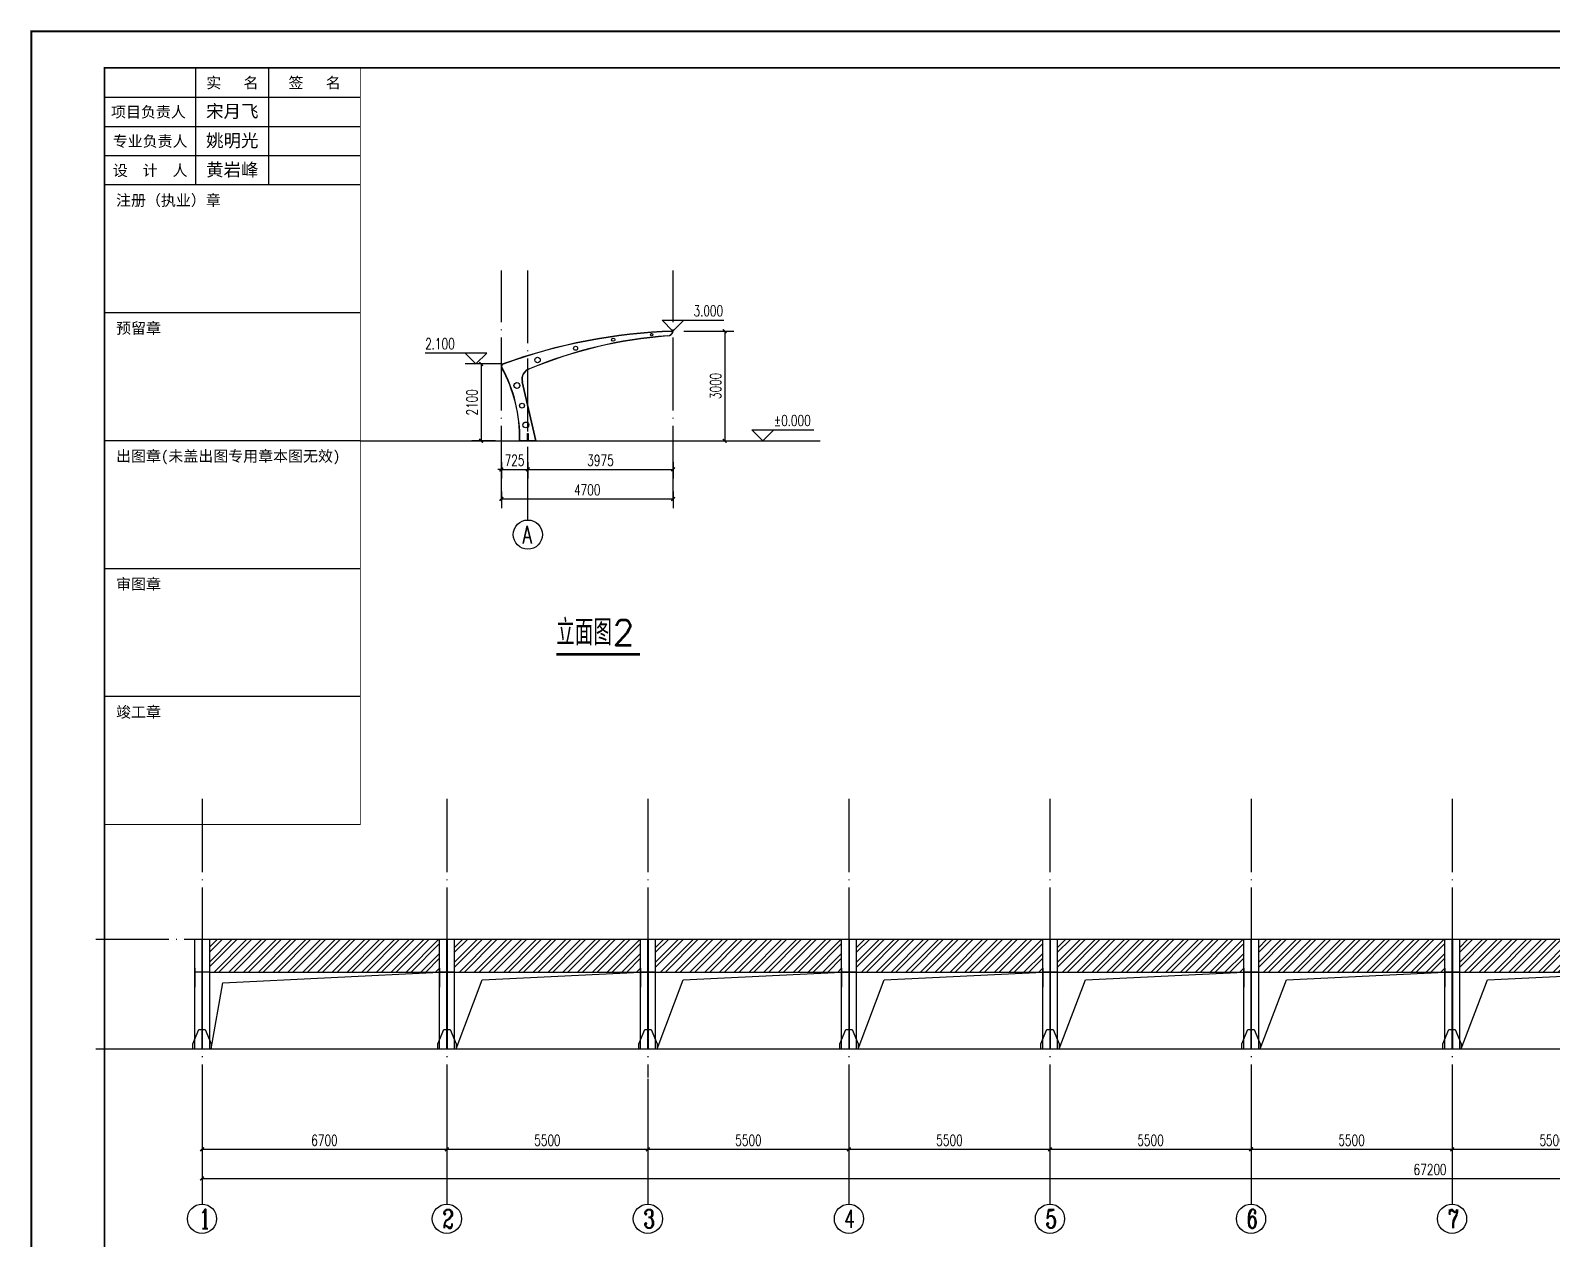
# Model space of a CAD drawing. Header units: millimetres. Extents: x -145765 to 32960, y 14307 to 133157.
# Drawn here: x -51190 to -9546, y 100079 to 133157 of the extents above; entities that cross this region are included whole.
import ezdxf
from ezdxf.enums import TextEntityAlignment as Align

# ---------------------------------------------------------------- set-up
doc = ezdxf.new("R2010")
doc.units = ezdxf.units.MM
doc.header["$LTSCALE"] = 1000
doc.linetypes.add('DOTE', pattern=[2.42, 2, -0.2, 0.02, -0.2])
for name, color, linetype in [('0-cxFrame', 155, 'Continuous'), ('A-AXIS-D', 1, 'Continuous'), ('A-AXIS-DOTE', 14, 'DOTE'), ('A-AXIS-DP', 126, 'Continuous'), ('A-AXIS-ELEV', 4, 'Continuous'), ('A-AXIS-SYMB', 3, 'Continuous'), ('A-HATCH-2', 251, 'Continuous'), ('A-LIN-V', 9, 'Continuous'), ('A-SFCE', 30, 'Continuous'), ('qianming', 155, 'Continuous')]:
    doc.layers.add(name, color=color, linetype=linetype)
doc.layers.add('0-cxText', color=131, linetype='Continuous', lineweight=25)
doc.styles.add('_TCH_AXIS', font='COMPLEX', dxfattribs={"bigfont": 'GBCBIG'})
doc.styles.add('_TCH_DIM', font='SIMPLEX', dxfattribs={"bigfont": 'GBCBIG'})
doc.styles.add('_TCH_DIM_T3', font='SIMPLEX', dxfattribs={"width": 0.705882, "bigfont": 'GBCBIG'})
doc.styles.add('cx_biaoti', font='')
doc.styles.add('cx_tuming', font='')
doc.styles.add('cx_tuqian1', font='')
doc.styles.get("Standard").update_dxf_attribs({"font": 'txt', "bigfont": 'gbcbig.shx'})
doc.styles.add('图框宋体', font='', dxfattribs={"width": 0.75})
doc.styles.add('黑体', font='@TSSDENG', dxfattribs={"width": 0.9, "bigfont": '@TSSDCHN'})
doc.styles.get('cx_biaoti').set_extended_font_data('SimSun')
doc.styles.get('cx_tuming').set_extended_font_data('SimHei')
doc.styles.get('cx_tuqian1').set_extended_font_data('SimSun')
doc.styles.get('图框宋体').set_extended_font_data('SimSun')
doc.dimstyles.new('_TCH_ARCH-100', dxfattribs={"dimscale": 100, "dimtxt": 2.975, "dimasz": 1, "dimexe": 2.5, "dimexo": 3, "dimgap": 1, "dimtad": 1, "dimdec": 0, "dimzin": 0, "dimdsep": 46, "dimtxsty": '_TCH_DIM_T3', "dimblk": 'ARCHTICK', "dimcen": 0.09, "dimclrt": 7, "dimazin": 2, "dimtfac": 1, "dimtdec": 0, "dimtix": 1, "dimtmove": 2, "dimatfit": 3, "dimfxl": 0, "dimtolj": 1, "dimtzin": 0, "dimarcsym": 0})

# ---------------------------------------------------------------- blocks, each defined once
blk = doc.blocks.new('B4')
at = {"layer": 'A-SFCE'}
for p, q in [((-61996, 87878), (-61996, 87895)), ((-61996, 87895), (-61596, 87895)), ((-61996, 84895), (-61996, 87878)), ((-61804, 87895), (-61804, 84895)), ((-61788, 87895), (-61788, 84895)), ((-61596, 87895), (-61596, 84895)), ((-61996, 87103, 0), (-61996, 86581, 0)), ((-61596, 86995), (-61996, 86995)), ((-62046, 85028), (-61884, 85428)), ((-61884, 85428), (-61804, 85428)), ((-61788, 85428), (-61708, 85428)), ((-61708, 85428), (-61546, 85028)), ((-62046, 84895), (-62046, 85028)), ((-61546, 85028), (-61546, 84895))]:
    blk.add_line(p, q, dxfattribs=at)
blk = doc.blocks.new('_ArchTick')
at = {"color": 0, "linetype": 'ByBlock', "const_width": 0.4}
blk.add_lwpolyline([(-0.5, -0.5), (0.5, 0.5)], dxfattribs=at)
blk = doc.blocks.new('3212')
at = {"layer": 'A-HATCH-2'}
h = blk.add_hatch(dxfattribs=at)
h.set_pattern_fill('ANSI32', color=256, scale=60)
h.set_pattern_definition([(45, (0, 0), (-202.05576, 202.05576), []), (45, (134.7, 0), (-202.05576, 202.05576), [])])
h.paths.add_polyline_path([(-39996, 108279), (-39996, 108296), (-46296, 108296), (-46296, 107396), (-39996, 107396)])
h = blk.add_hatch(dxfattribs=at)
h.set_pattern_fill('ANSI32', color=256, scale=60)
h.set_pattern_definition([(45, (5500, 1e-11), (-202.05576, 202.05576), []), (45, (5634.7, 1e-11), (-202.05576, 202.05576), [])])
h.paths.add_polyline_path([(-34496, 108279), (-34496, 108296), (-39596, 108296), (-39596, 107396), (-34496, 107396)])
h = blk.add_hatch(dxfattribs=at)
h.set_pattern_fill('ANSI32', color=256, scale=60)
h.set_pattern_definition([(45, (11000, 1e-11), (-202.05576, 202.05576), []), (45, (11134.7, 1e-11), (-202.05576, 202.05576), [])])
h.paths.add_polyline_path([(-28996, 108279), (-28996, 108296), (-34096, 108296), (-34096, 107396), (-28996, 107396)])
h = blk.add_hatch(dxfattribs=at)
h.set_pattern_fill('ANSI32', color=256, scale=60)
h.set_pattern_definition([(45, (16500, 1e-11), (-202.05576, 202.05576), []), (45, (16634.7, 1e-11), (-202.05576, 202.05576), [])])
h.paths.add_polyline_path([(-23496, 108279), (-23496, 108296), (-28596, 108296), (-28596, 107396), (-23496, 107396)])
h = blk.add_hatch(dxfattribs=at)
h.set_pattern_fill('ANSI32', color=256, scale=60)
h.set_pattern_definition([(45, (22000, 1e-11), (-202.05576, 202.05576), []), (45, (22134.7, 1e-11), (-202.05576, 202.05576), [])])
h.paths.add_polyline_path([(-17996, 108279), (-17996, 108296), (-23096, 108296), (-23096, 107396), (-17996, 107396)])
h = blk.add_hatch(dxfattribs=at)
h.set_pattern_fill('ANSI32', color=256, scale=60)
h.set_pattern_definition([(45, (27500, 1e-11), (-202.05576, 202.05576), []), (45, (27634.7, 1e-11), (-202.05576, 202.05576), [])])
h.paths.add_polyline_path([(-12496, 108279), (-12496, 108296), (-17596, 108296), (-17596, 107396), (-12496, 107396)])
h = blk.add_hatch(dxfattribs=at)
h.set_pattern_fill('ANSI32', color=256, scale=60)
h.set_pattern_definition([(45, (33000, 1e-11), (-202.05576, 202.05576), []), (45, (33134.7, 1e-11), (-202.05576, 202.05576), [])])
h.paths.add_polyline_path([(-6996, 108279), (-6996, 108296), (-12096, 108296), (-12096, 107396), (-6996, 107396)])
blk = doc.blocks.new('zjcx_lan_xinxi(Dragon)')
for p, q in [((7000, -3200), (0, -3200)), ((7000, -6700), (0, -6700)), ((7000, -10200), (0, -10200)), ((7000, -13700), (0, -13700)), ((7000, -17200), (0, -17200))]:
    blk.add_line(p, q)
at = {"const_width": 25}
blk.add_lwpolyline([(0, -20700), (7000, -20700), (7000, 0), (0, 0)], close=True, dxfattribs=at)
for points in [[(2500, -3200), (2500, 0)], [(4500, -3200), (4500, 0)], [(0, -800), (7000, -800)], [(0, -1600), (7000, -1600)], [(0, -2400), (7000, -2400)]]:
    blk.add_lwpolyline(points)
for points in [[(7000, -3200), (7000, 0)], [(0, -3200), (7000, -3200)], [(0, -20700), (7000, -20700), (7000, -3200)], [(0, -20700), (7000, -20700)]]:
    blk.add_lwpolyline(points, dxfattribs=at)
at = {"style": '图框宋体'}
for s, p in [('实   名', (3500, -400)), ('签   名', (5750, -400)), ('项目负责人', (1204, -1200)), ('专业负责人', (1250, -2000)), ('设  计  人', (1250, -2800))]:
    blk.add_text(s, height=300, dxfattribs=at).set_placement(p, align=Align.MIDDLE)
for s, p in [('注册（执业）章', (318, -3771)), ('预留章', (318, -7271)), ('出图章(未盖出图专用章本图无效)', (318, -10771)), ('审图章', (318, -14271)), ('竣工章', (318, -17771))]:
    blk.add_text(s, height=300, dxfattribs=at).set_placement(p)
blk = doc.blocks.new('T-信息(Dragon)')
at = {"layer": '0-cxFrame'}
blk.add_blockref('zjcx_lan_xinxi(Dragon)', (0, 0), dxfattribs=at)
at = {"layer": 'qianming', "color": 3, "style": 'cx_biaoti'}
for s, p in [('宋月飞', (3497, -1185)), ('姚明光', (3497, -1985)), ('黄岩峰', (3497, -2785))]:
    blk.add_text(s, height=350, dxfattribs=at).set_placement(p, align=Align.MIDDLE_CENTER)
blk = doc.blocks.new('TK22.A1 L(Dragon)')
at = {"layer": '0-cxFrame', "color": 7, "const_width": 0.5}
blk.add_lwpolyline([(0, 0), (-841, 0), (-841, 594), (0, 594)], close=True, dxfattribs=at)
at = {"layer": '0-cxFrame', "const_width": 0.5}
blk.add_lwpolyline([(-80, 10), (-821, 10), (-821, 584), (-80, 584)], close=True, dxfattribs=at)
at = {"layer": '0-cxFrame', "xscale": 0.01, "yscale": 0.01, "zscale": 0.01}
blk.add_blockref('T-信息(Dragon)', (-821, 584), dxfattribs=at)
at = {"style": '黑体', "flags": 4}
blk.add_attdef('图幅', text='', height=3.3, dxfattribs=at).set_placement((-40, 3), align=Align.RIGHT)
at = {"layer": '0-cxText', "flags": 4}
for tag, height, style, p in [('建设单位', 3.5, 'cx_tuming', (-45, 240)), ('项目名称', 3.5, 'cx_tuming', (-45, 210)), ('子项名称', 3.5, 'cx_tuming', (-45, 180)), ('工程编号', 3.3, 'cx_tuqian1', (-35, 165)), ('图名1', 3.5, 'cx_tuming', (-45, 87)), ('图名2', 3.5, 'cx_tuming', (-45, 79)), ('图名3', 3.5, 'cx_tuming', (-45, 71)), ('出图日期', 3.3, 'cx_tuqian1', (-39, 60)), ('专业', 3.3, 'cx_tuqian1', (-55, 52)), ('图号', 3.3, 'cx_tuqian1', (-55, 44)), ('版次', 3.3, 'cx_tuqian1', (-20, 44))]:
    blk.add_attdef(tag, text='', height=height, dxfattribs=dict(at, style=style)).set_placement(p, align=Align.MIDDLE)
at = {"layer": 'Defpoints', "color": 6, "flags": 4}
for tag, height, style, p in [('tufu', 3.3, '黑体', (-12, 12)), ('dwfname', 4, 'cx_tuqian1', (-80, 3))]:
    blk.add_attdef(tag, text='', height=height, dxfattribs=dict(at, style=style)).set_placement(p, align=Align.RIGHT)
blk = doc.blocks.new('*D228')
at = {"layer": 'A-AXIS-D', "color": 0, "lineweight": -2}
for p, q in [((-46496, 104172), (-46496, 101497)), ((20704, 104172), (20704, 101497)), ((-46496, 101747), (20704, 101747))]:
    blk.add_line(p, q, dxfattribs=at)
at = {"layer": 'Defpoints', "color": 0}
for p in [(-46496, 104472), (20704, 104472), (20704, 101747)]:
    blk.add_point(p, dxfattribs=at)
at = {"layer": 'A-AXIS-D', "color": 0, "lineweight": -2, "xscale": 100, "yscale": 100, "zscale": 100, "rotation": 180}
blk.add_blockref('_ArchTick', (-46496, 101747), dxfattribs=at)
at = {"layer": 'A-AXIS-D', "color": 0, "lineweight": -2, "xscale": 100, "yscale": 100, "zscale": 100}
blk.add_blockref('_ArchTick', (20704, 101747), dxfattribs=at)
at = {"layer": 'A-AXIS-D', "color": 7, "insert": (-12896, 101995), "char_height": 297.5, "attachment_point": 5, "style": '_TCH_DIM_T3'}
blk.add_mtext('\\A1;67200', dxfattribs=at)
blk = doc.blocks.new('*D229')
at = {"layer": 'A-AXIS-D', "color": 0, "lineweight": -2}
for p, q in [((-46496, 104172), (-46496, 102297)), ((-39796, 104172), (-39796, 102297)), ((-46496, 102547), (-39796, 102547))]:
    blk.add_line(p, q, dxfattribs=at)
at = {"layer": 'Defpoints', "color": 0}
for p in [(-46496, 104472), (-39796, 104472), (-39796, 102547)]:
    blk.add_point(p, dxfattribs=at)
at = {"layer": 'A-AXIS-D', "color": 0, "lineweight": -2, "xscale": 100, "yscale": 100, "zscale": 100, "rotation": 180}
blk.add_blockref('_ArchTick', (-46496, 102547), dxfattribs=at)
at = {"layer": 'A-AXIS-D', "color": 0, "lineweight": -2, "xscale": 100, "yscale": 100, "zscale": 100}
blk.add_blockref('_ArchTick', (-39796, 102547), dxfattribs=at)
at = {"layer": 'A-AXIS-D', "color": 7, "insert": (-43146, 102795), "char_height": 297.5, "attachment_point": 5, "style": '_TCH_DIM_T3'}
blk.add_mtext('\\A1;6700', dxfattribs=at)
blk = doc.blocks.new('*D230')
at = {"layer": 'A-AXIS-D', "color": 0, "lineweight": -2}
for p, q in [((-39796, 104172), (-39796, 102297)), ((-34296, 104172), (-34296, 102297)), ((-39796, 102547), (-34296, 102547))]:
    blk.add_line(p, q, dxfattribs=at)
at = {"layer": 'Defpoints', "color": 0}
for p in [(-39796, 104472), (-34296, 104472), (-34296, 102547)]:
    blk.add_point(p, dxfattribs=at)
at = {"layer": 'A-AXIS-D', "color": 0, "lineweight": -2, "xscale": 100, "yscale": 100, "zscale": 100, "rotation": 180}
blk.add_blockref('_ArchTick', (-39796, 102547), dxfattribs=at)
at = {"layer": 'A-AXIS-D', "color": 0, "lineweight": -2, "xscale": 100, "yscale": 100, "zscale": 100}
blk.add_blockref('_ArchTick', (-34296, 102547), dxfattribs=at)
at = {"layer": 'A-AXIS-D', "color": 7, "insert": (-37046, 102795), "char_height": 297.5, "attachment_point": 5, "style": '_TCH_DIM_T3'}
blk.add_mtext('\\A1;5500', dxfattribs=at)
blk = doc.blocks.new('*D231')
at = {"layer": 'A-AXIS-D', "color": 0, "lineweight": -2}
for p, q in [((-34296, 104172), (-34296, 102297)), ((-28796, 104172), (-28796, 102297)), ((-34296, 102547), (-28796, 102547))]:
    blk.add_line(p, q, dxfattribs=at)
at = {"layer": 'Defpoints', "color": 0}
for p in [(-34296, 104472), (-28796, 104472), (-28796, 102547)]:
    blk.add_point(p, dxfattribs=at)
at = {"layer": 'A-AXIS-D', "color": 0, "lineweight": -2, "xscale": 100, "yscale": 100, "zscale": 100, "rotation": 180}
blk.add_blockref('_ArchTick', (-34296, 102547), dxfattribs=at)
at = {"layer": 'A-AXIS-D', "color": 0, "lineweight": -2, "xscale": 100, "yscale": 100, "zscale": 100}
blk.add_blockref('_ArchTick', (-28796, 102547), dxfattribs=at)
at = {"layer": 'A-AXIS-D', "color": 7, "insert": (-31546, 102795), "char_height": 297.5, "attachment_point": 5, "style": '_TCH_DIM_T3'}
blk.add_mtext('\\A1;5500', dxfattribs=at)
blk = doc.blocks.new('*D232')
at = {"layer": 'A-AXIS-D', "color": 0, "lineweight": -2}
for p, q in [((-28796, 104172), (-28796, 102297)), ((-23296, 104172), (-23296, 102297)), ((-28796, 102547), (-23296, 102547))]:
    blk.add_line(p, q, dxfattribs=at)
at = {"layer": 'Defpoints', "color": 0}
for p in [(-28796, 104472), (-23296, 104472), (-23296, 102547)]:
    blk.add_point(p, dxfattribs=at)
at = {"layer": 'A-AXIS-D', "color": 0, "lineweight": -2, "xscale": 100, "yscale": 100, "zscale": 100, "rotation": 180}
blk.add_blockref('_ArchTick', (-28796, 102547), dxfattribs=at)
at = {"layer": 'A-AXIS-D', "color": 0, "lineweight": -2, "xscale": 100, "yscale": 100, "zscale": 100}
blk.add_blockref('_ArchTick', (-23296, 102547), dxfattribs=at)
at = {"layer": 'A-AXIS-D', "color": 7, "insert": (-26046, 102795), "char_height": 297.5, "attachment_point": 5, "style": '_TCH_DIM_T3'}
blk.add_mtext('\\A1;5500', dxfattribs=at)
blk = doc.blocks.new('*D233')
at = {"layer": 'A-AXIS-D', "color": 0, "lineweight": -2}
for p, q in [((-23296, 104172), (-23296, 102297)), ((-17796, 104172), (-17796, 102297)), ((-23296, 102547), (-17796, 102547))]:
    blk.add_line(p, q, dxfattribs=at)
at = {"layer": 'Defpoints', "color": 0}
for p in [(-23296, 104472), (-17796, 104472), (-17796, 102547)]:
    blk.add_point(p, dxfattribs=at)
at = {"layer": 'A-AXIS-D', "color": 0, "lineweight": -2, "xscale": 100, "yscale": 100, "zscale": 100, "rotation": 180}
blk.add_blockref('_ArchTick', (-23296, 102547), dxfattribs=at)
at = {"layer": 'A-AXIS-D', "color": 0, "lineweight": -2, "xscale": 100, "yscale": 100, "zscale": 100}
blk.add_blockref('_ArchTick', (-17796, 102547), dxfattribs=at)
at = {"layer": 'A-AXIS-D', "color": 7, "insert": (-20546, 102795), "char_height": 297.5, "attachment_point": 5, "style": '_TCH_DIM_T3'}
blk.add_mtext('\\A1;5500', dxfattribs=at)
blk = doc.blocks.new('*D234')
at = {"layer": 'A-AXIS-D', "color": 0, "lineweight": -2}
for p, q in [((-17796, 104172), (-17796, 102297)), ((-12296, 104172), (-12296, 102297)), ((-17796, 102547), (-12296, 102547))]:
    blk.add_line(p, q, dxfattribs=at)
at = {"layer": 'Defpoints', "color": 0}
for p in [(-17796, 104472), (-12296, 104472), (-12296, 102547)]:
    blk.add_point(p, dxfattribs=at)
at = {"layer": 'A-AXIS-D', "color": 0, "lineweight": -2, "xscale": 100, "yscale": 100, "zscale": 100, "rotation": 180}
blk.add_blockref('_ArchTick', (-17796, 102547), dxfattribs=at)
at = {"layer": 'A-AXIS-D', "color": 0, "lineweight": -2, "xscale": 100, "yscale": 100, "zscale": 100}
blk.add_blockref('_ArchTick', (-12296, 102547), dxfattribs=at)
at = {"layer": 'A-AXIS-D', "color": 7, "insert": (-15046, 102795), "char_height": 297.5, "attachment_point": 5, "style": '_TCH_DIM_T3'}
blk.add_mtext('\\A1;5500', dxfattribs=at)
blk = doc.blocks.new('*D235')
at = {"layer": 'A-AXIS-D', "color": 0, "lineweight": -2}
for p, q in [((-12296, 104172), (-12296, 102297)), ((-6796, 104172), (-6796, 102297)), ((-12296, 102547), (-6796, 102547))]:
    blk.add_line(p, q, dxfattribs=at)
at = {"layer": 'Defpoints', "color": 0}
for p in [(-12296, 104472), (-6796, 104472), (-6796, 102547)]:
    blk.add_point(p, dxfattribs=at)
at = {"layer": 'A-AXIS-D', "color": 0, "lineweight": -2, "xscale": 100, "yscale": 100, "zscale": 100, "rotation": 180}
blk.add_blockref('_ArchTick', (-12296, 102547), dxfattribs=at)
at = {"layer": 'A-AXIS-D', "color": 0, "lineweight": -2, "xscale": 100, "yscale": 100, "zscale": 100}
blk.add_blockref('_ArchTick', (-6796, 102547), dxfattribs=at)
at = {"layer": 'A-AXIS-D', "color": 7, "insert": (-9546, 102795), "char_height": 297.5, "attachment_point": 5, "style": '_TCH_DIM_T3'}
blk.add_mtext('\\A1;5500', dxfattribs=at)
blk = doc.blocks.new('*D244')
at = {"layer": 'A-AXIS-DP', "color": 0, "lineweight": -2}
for p, q in [((-38471, 124032), (-39111, 124032)), ((-38861, 124032), (-38861, 121932)), ((-38471, 121932), (-39111, 121932))]:
    blk.add_line(p, q, dxfattribs=at)
at = {"layer": 'Defpoints', "color": 0}
for p in [(-38171, 124032), (-38861, 121932), (-38171, 121932)]:
    blk.add_point(p, dxfattribs=at)
at = {"layer": 'A-AXIS-DP', "color": 0, "lineweight": -2, "xscale": 100, "yscale": 100, "zscale": 100}
for p, rotation in [((-38861, 124032), 90), ((-38861, 121932), 270)]:
    blk.add_blockref('_ArchTick', p, dxfattribs=dict(at, rotation=rotation))
at = {"layer": 'A-AXIS-DP', "color": 7, "insert": (-39110, 122982), "char_height": 297.5, "attachment_point": 5, "rotation": 90, "style": '_TCH_DIM_T3'}
blk.add_mtext('\\A1;2100', dxfattribs=at)
blk = doc.blocks.new('*D245')
at = {"layer": 'A-AXIS-DP', "color": 0, "lineweight": -2}
for p, q in [((-33311, 124932), (-31946, 124932)), ((-32196, 124932), (-32196, 121932)), ((-33311, 121932), (-31946, 121932))]:
    blk.add_line(p, q, dxfattribs=at)
at = {"layer": 'Defpoints', "color": 0}
for p in [(-33611, 124932), (-33611, 121932), (-32196, 121932)]:
    blk.add_point(p, dxfattribs=at)
at = {"layer": 'A-AXIS-DP', "color": 0, "lineweight": -2, "xscale": 100, "yscale": 100, "zscale": 100}
for p, rotation in [((-32196, 124932), 90), ((-32196, 121932), 270)]:
    blk.add_blockref('_ArchTick', p, dxfattribs=dict(at, rotation=rotation))
at = {"layer": 'A-AXIS-DP', "color": 7, "insert": (-32445, 123432), "char_height": 297.5, "attachment_point": 5, "rotation": 90, "style": '_TCH_DIM_T3'}
blk.add_mtext('\\A1;3000', dxfattribs=at)
blk = doc.blocks.new('*D261')
at = {"layer": 'A-AXIS-DP', "color": 0, "lineweight": -2}
for p, q in [((-38307, 121348), (-38307, 120897)), ((-37582, 121348), (-37582, 120897)), ((-38307, 121147), (-38407, 121147)), ((-38307, 121147), (-37582, 121147)), ((-37582, 121147), (-37482, 121147))]:
    blk.add_line(p, q, dxfattribs=at)
at = {"layer": 'Defpoints', "color": 0}
for p in [(-38307, 121648), (-37582, 121648), (-37582, 121147)]:
    blk.add_point(p, dxfattribs=at)
at = {"layer": 'A-AXIS-DP', "color": 0, "lineweight": -2, "xscale": 100, "yscale": 100, "zscale": 100}
blk.add_blockref('_ArchTick', (-38307, 121147), dxfattribs=at)
at = {"layer": 'A-AXIS-DP', "color": 0, "lineweight": -2, "xscale": 100, "yscale": 100, "zscale": 100, "rotation": 180}
blk.add_blockref('_ArchTick', (-37582, 121147), dxfattribs=at)
at = {"layer": 'A-AXIS-DP', "color": 7, "insert": (-37944, 121396), "char_height": 297.5, "attachment_point": 5, "style": '_TCH_DIM_T3'}
blk.add_mtext('\\A1;725', dxfattribs=at)
blk = doc.blocks.new('*D262')
at = {"layer": 'A-AXIS-DP', "color": 0, "lineweight": -2}
for p, q in [((-37582, 121348), (-37582, 120897)), ((-33607, 121348), (-33607, 120897)), ((-37582, 121147), (-33607, 121147))]:
    blk.add_line(p, q, dxfattribs=at)
at = {"layer": 'Defpoints', "color": 0}
for p in [(-37582, 121648), (-33607, 121648), (-33607, 121147)]:
    blk.add_point(p, dxfattribs=at)
at = {"layer": 'A-AXIS-DP', "color": 0, "lineweight": -2, "xscale": 100, "yscale": 100, "zscale": 100, "rotation": 180}
blk.add_blockref('_ArchTick', (-37582, 121147), dxfattribs=at)
at = {"layer": 'A-AXIS-DP', "color": 0, "lineweight": -2, "xscale": 100, "yscale": 100, "zscale": 100}
blk.add_blockref('_ArchTick', (-33607, 121147), dxfattribs=at)
at = {"layer": 'A-AXIS-DP', "color": 7, "insert": (-35594, 121396), "char_height": 297.5, "attachment_point": 5, "style": '_TCH_DIM_T3'}
blk.add_mtext('\\A1;3975', dxfattribs=at)
blk = doc.blocks.new('*D263')
at = {"layer": 'A-AXIS-DP', "color": 0, "lineweight": -2}
for p, q in [((-38307, 120540), (-38307, 120089)), ((-33607, 120540), (-33607, 120089)), ((-38307, 120339), (-33607, 120339))]:
    blk.add_line(p, q, dxfattribs=at)
at = {"layer": 'Defpoints', "color": 0}
for p in [(-38307, 120840), (-33607, 120840), (-33607, 120339)]:
    blk.add_point(p, dxfattribs=at)
at = {"layer": 'A-AXIS-DP', "color": 0, "lineweight": -2, "xscale": 100, "yscale": 100, "zscale": 100, "rotation": 180}
blk.add_blockref('_ArchTick', (-38307, 120339), dxfattribs=at)
at = {"layer": 'A-AXIS-DP', "color": 0, "lineweight": -2, "xscale": 100, "yscale": 100, "zscale": 100}
blk.add_blockref('_ArchTick', (-33607, 120339), dxfattribs=at)
at = {"layer": 'A-AXIS-DP', "color": 7, "insert": (-35957, 120588), "char_height": 297.5, "attachment_point": 5, "style": '_TCH_DIM_T3'}
blk.add_mtext('\\A1;4700', dxfattribs=at)

msp = doc.modelspace()

# ---------------------------------------------------------------- linework, layer by layer
at = {"lineweight": 9}
msp.add_line((-37344.3, 121932.6), (-32224.3, 121932.6), dxfattribs=at)
at = {"lineweight": 9, "const_width": 2.53}
msp.add_lwpolyline([(-39539.6, 121931.4), (-31374.6, 121931.4)], dxfattribs=at)
at = {"layer": 'A-AXIS-D'}
for p, q in [((-46496.4, 104471.8), (-46496.4, 101046.5)), ((-39796.4, 104471.8), (-39796.4, 101046.5)), ((-34296.4, 104471.8), (-34296.4, 101046.5)), ((-28796.4, 104471.8), (-28796.4, 101046.5)), ((-23296.4, 104471.8), (-23296.4, 101046.5)), ((-17796.4, 104471.8), (-17796.4, 101046.5)), ((-12296.4, 104471.8), (-12296.4, 101046.5))]:
    msp.add_line(p, q, dxfattribs=at)
for centre in [(-37581.8, 119363.4), (-46496.4, 100646.5), (-39796.4, 100646.5), (-34296.4, 100646.5), (-28796.4, 100646.5), (-23296.4, 100646.5), (-17796.4, 100646.5), (-12296.4, 100646.5)]:
    msp.add_circle(centre, 400, dxfattribs=at)
at = {"layer": 'A-AXIS-DOTE'}
for p, q in [((-38306.8, 120339.3), (-38306.8, 126585.1)), ((-37581.8, 119763.4), (-37581.8, 126585.1)), ((-33606.8, 120339.3), (-33606.8, 126585.1)), ((-46496.4, 112131.9), (-46496.4, 104471.8)), ((-39796.4, 112131.9), (-39796.4, 104471.8)), ((-34296.4, 112131.9), (-34296.4, 104515)), ((-28796.4, 112131.9), (-28796.4, 104471.8)), ((-23296.4, 112131.9), (-23296.4, 104471.8)), ((-17796.4, 112131.9), (-17796.4, 104471.8)), ((-12296.4, 112131.9), (-12296.4, 104471.8)), ((-49400.9, 108295.7), (24934.6, 108295.7))]:
    msp.add_line(p, q, dxfattribs=at)
at = {"layer": 'A-AXIS-ELEV'}
for p, q in [((-33611, 124931.7), (-33911, 125231.7)), ((-33911, 125231.7), (-32219, 125231.7)), ((-33611, 124931.7), (-33311, 125231.7)), ((-38700.7, 124331.7), (-40392.7, 124331.7)), ((-39000.7, 124031.7), (-39300.7, 124331.7)), ((-39000.7, 124031.7), (-38700.7, 124331.7)), ((-38300.7, 124031.7), (-39300.7, 124031.7)), ((-31152.7, 121931.7), (-31452.7, 122231.7)), ((-31452.7, 122231.7), (-29760.7, 122231.7)), ((-31152.7, 121931.7), (-30852.7, 122231.7))]:
    msp.add_line(p, q, dxfattribs=at)
at = {"layer": 'A-AXIS-SYMB', "const_width": 70}
msp.add_lwpolyline([(-36805.1, 116091), (-34516.1, 116091)], dxfattribs=at)
at = {"layer": 'A-HATCH-2', "elevation": 0}
for points in [[(-46246.4, 105295.7), (-45924.1, 107101.5), (-39996.4, 107395.7)], [(-39546.4, 105295.7), (-38828.8, 107180.7), (-34496.4, 107395.7)], [(-34046.4, 105295.7), (-33328.8, 107180.7), (-28996.4, 107395.7)], [(-28546.4, 105295.7), (-27828.8, 107180.7), (-23496.4, 107395.7)], [(-23046.4, 105295.7), (-22328.8, 107180.7), (-17996.4, 107395.7)], [(-17546.4, 105295.7), (-16828.8, 107180.7), (-12496.4, 107395.7)], [(-12046.4, 105295.7), (-11328.8, 107180.7), (-6996.4, 107395.7)]]:
    msp.add_lwpolyline(points, dxfattribs=at)
at = {"layer": 'A-LIN-V', "extrusion": (0, 1, 0)}
for p, q in [((-34205.5, 124863.2), (-34189.2, 124864.2)), ((-37806.7, 121932.6), (-37800.7, 121932.6)), ((-37587.9, 121932.6), (-37800.7, 121932.6)), ((-37363.1, 121932.6), (-37575.9, 121932.6)), ((-37363.1, 121932.6), (-37357, 121932.6))]:
    msp.add_line(p, q, dxfattribs=at)
at = {"layer": 'A-LIN-V'}
for centre, radius in [((-36274, 124461.8), 55), ((-35243.7, 124697.1), 45), ((-34195.5, 124834.9), 30), ((-37315.5, 124141.9), 75), ((-37881.1, 123443.8), 79.9), ((-37741.5, 122891.4), 65), ((-37636.1, 122364.1), 79.9)]:
    msp.add_circle(centre, radius, dxfattribs=at)
at = {"layer": 'A-SFCE', "extrusion": (0, 1, 0)}
for p, q in [((-37363.1, 121932.6), (-37737.9, 123543.7)), ((-37357, 121932.6), (-37732, 123545)), ((-37587.9, 121982.6), (-37587.9, 122132.5)), ((-37587.9, 122132.5), (-37575.9, 122132.5)), ((-37575.9, 122132.5), (-37575.9, 121982.6)), ((-37587.9, 121932.6), (-37587.9, 121982.6)), ((-37587.9, 121982.6), (-37575.9, 121982.6)), ((-37587.9, 121932.6), (-37575.9, 121932.6)), ((-37575.9, 121982.6), (-37575.9, 121932.6))]:
    msp.add_line(p, q, dxfattribs=at)
at = {"layer": 'A-SFCE'}
for p, q in [((-42165.4, 121931.7), (-29583.8, 121931.7)), ((-46296.4, 108295.7), (20903.6, 108295.7)), ((-46296.4, 107395.7), (20903.6, 107395.7)), ((-49400.9, 105295.7), (24934.6, 105295.7))]:
    msp.add_line(p, q, dxfattribs=at)
for centre, radius, start, end in [((-33127.9, 109960.4), 14978, 91.83258, 110.03782), ((-33129, 109966.7), 14965.7, 91.85762, 110.04331), ((-32827.7, 112531.8), 12307.9, 94.34995, 112.50218), ((-32827.7, 112531.7), 12301.9, 94.35088, 112.50386), ((-33763, 124956.5), 152.3, 270.68154, 347.89026), ((-33763, 124956.5), 158.3, 270.73711, 350.63714), ((-38241.4, 123969.4), 65, 106.55151, 208.49609), ((-38241.4, 123969.4), 59, 106.52028, 208.60321), ((-41855.9, 122003), 4049.8, 359.00414, 28.54917), ((-41855.9, 122003), 4055.8, 359.00561, 28.54753), ((-37440, 123612.9), 305.8, 108.71574, 193.09384), ((-37440, 123612.9), 299.8, 108.71574, 193.09384)]:
    msp.add_arc(centre, radius, start, end, dxfattribs=at)

# ---------------------------------------------------------------- block references
at = {"lineweight": 9, "xscale": 12.67078882776211, "yscale": 12.67078882776211, "zscale": 12.67078882776211, "rotation": 270}
msp.add_blockref('_ArchTick', (-32244.6, 121932.6), dxfattribs=at)
for name, p in [('B4', (15300, 20400.8)), ('3212', (0, 0)), ('B4', (22000, 20400.8)), ('B4', (27500, 20400.8)), ('B4', (33000, 20400.8)), ('B4', (38500, 20400.8)), ('B4', (44000, 20400.8)), ('B4', (49500, 20400.8))]:
    msp.add_blockref(name, p)
at = {"layer": '0-cxFrame', "xscale": 100, "yscale": 100, "zscale": 100}
msp.add_blockref('TK22.A1 L(Dragon)', (32934.6, 73731.7), dxfattribs=at)

# ---------------------------------------------------------------- texts
at = {"layer": 'A-AXIS-D', "color": 7, "style": '_TCH_AXIS', "width": 0.705882}
for s, height, p in [('A', 479.1, (-37726.8, 119123.8)), ('1', 536, (-46577.5, 100378.5)), ('2', 506.7, (-39915.6, 100393.2)), ('3', 506.7, (-34415.6, 100393.2)), ('4', 493.2, (-28929, 100399.9)), ('5', 506.7, (-23415.6, 100393.2)), ('6', 506.7, (-17915.6, 100393.2)), ('7', 506.7, (-12415.6, 100393.2))]:
    msp.add_text(s, height=height, dxfattribs=at).set_placement(p)
at = {"layer": 'A-AXIS-ELEV', "color": 7, "style": '_TCH_DIM', "width": 0.705882}
for s, p in [('3.000', (-33049, 125336.7)), ('2.100', (-40392.7, 124436.7)), ('%%P0.000', (-30850.7, 122336.7))]:
    msp.add_text(s, height=297.5, dxfattribs=at).set_placement(p)
at = {"layer": 'A-AXIS-SYMB', "color": 7}
for s, height, p in [('立面图', 705.19, (-36805.1, 116336)), ('2', 700, (-35265.1, 116336))]:
    msp.add_text(s, height=height, dxfattribs=at).set_placement(p)

# ---------------------------------------------------------------- dimensions: what is measured, and where the dimension line sits
at = {"layer": 'A-AXIS-D'}
for p1, p2, distance, picture, middle in [((-46496.4, 104471.8), (20703.6, 104471.8), -2725.3, '*D228', (-12896.4, 101995.3)), ((-46496.4, 104471.8), (-39796.4, 104471.8), -1925.3, '*D229', (-43146.4, 102795.3)), ((-39796.4, 104471.8), (-34296.4, 104471.8), -1925.3, '*D230', (-37046.4, 102795.3)), ((-34296.4, 104471.8), (-28796.4, 104471.8), -1925.3, '*D231', (-31546.4, 102795.3)), ((-28796.4, 104471.8), (-23296.4, 104471.8), -1925.3, '*D232', (-26046.4, 102795.3)), ((-23296.4, 104471.8), (-17796.4, 104471.8), -1925.3, '*D233', (-20546.4, 102795.3)), ((-17796.4, 104471.8), (-12296.4, 104471.8), -1925.3, '*D234', (-15046.4, 102795.3)), ((-12296.4, 104471.8), (-6796.4, 104471.8), -1925.3, '*D235', (-9546.4, 102795.3))]:
    dim = msp.add_aligned_dim(p1=p1, p2=p2, distance=distance, dimstyle='_TCH_ARCH-100', dxfattribs=at)
    dim.commit()
    dim.dimension.update_dxf_attribs({"geometry": picture, "text_midpoint": middle})
at = {"layer": 'A-AXIS-DP'}
for p1, p2, distance, picture, middle in [((-33611, 124931.7), (-33611, 121931.7), 1415, '*D245', (-32444.7, 123431.7)), ((-38171.3, 124031.7), (-38171.3, 121931.7), -689.7, '*D244', (-39109.7, 122981.7)), ((-38306.8, 121647.6), (-37581.8, 121647.6), -500.6, '*D261', (-37944.3, 121395.8)), ((-37581.8, 121647.6), (-33606.8, 121647.6), -500.6, '*D262', (-35594.3, 121395.8)), ((-38306.8, 120839.8), (-33606.8, 120839.8), -500.6, '*D263', (-35956.8, 120588))]:
    dim = msp.add_aligned_dim(p1=p1, p2=p2, distance=distance, dimstyle='_TCH_ARCH-100', dxfattribs=at)
    dim.commit()
    dim.dimension.update_dxf_attribs({"geometry": picture, "text_midpoint": middle})

doc.saveas('drawing.dxf')
